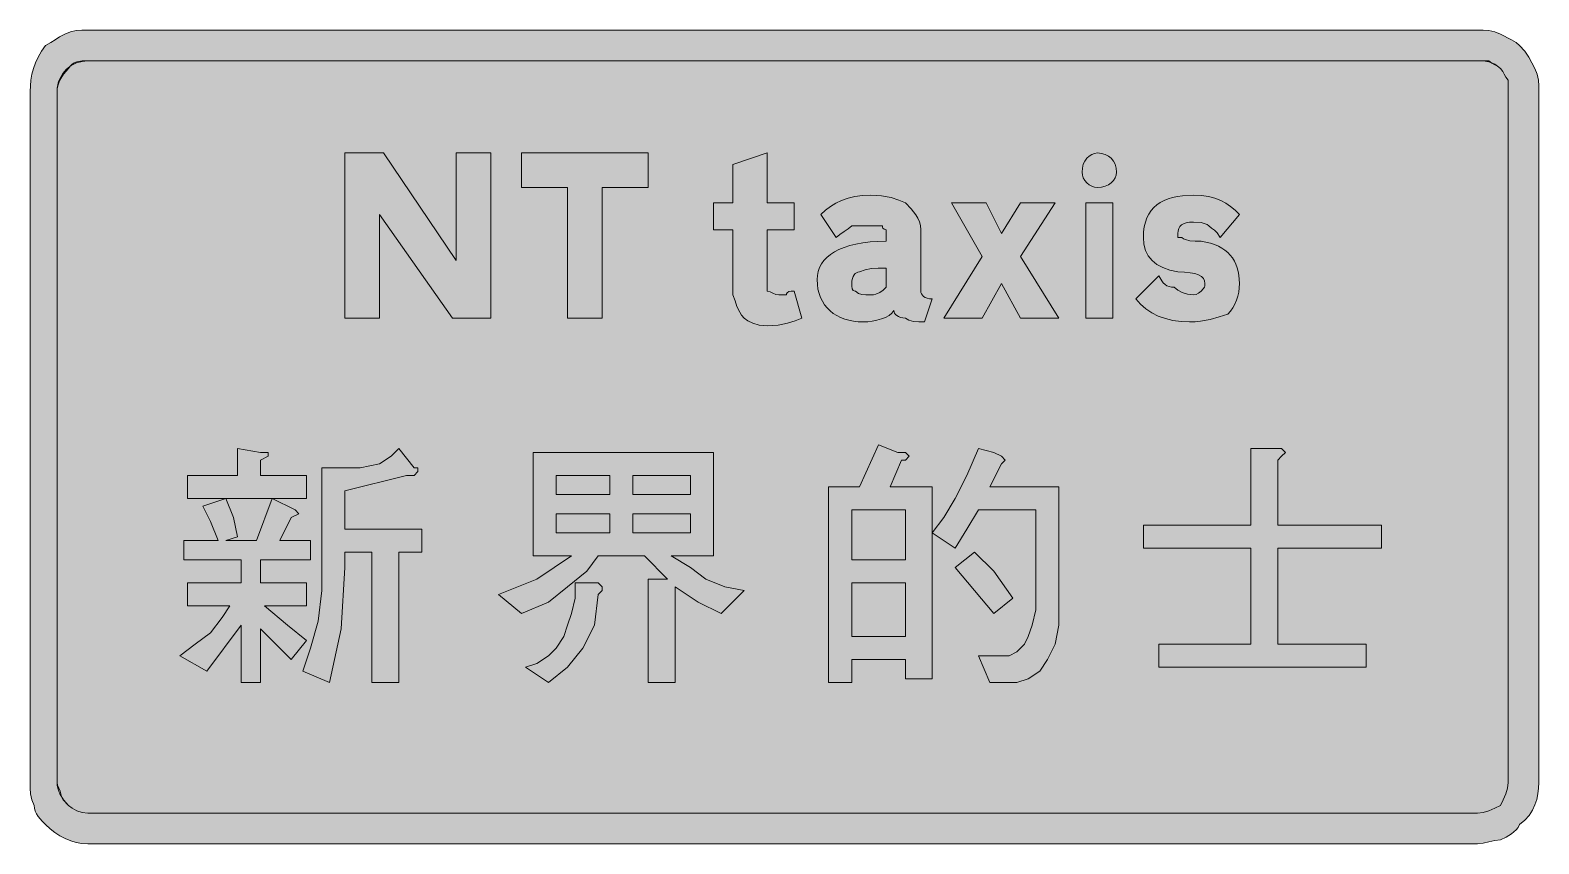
# Model space of a CAD drawing. Header units: metres. Extents: x 49 to 520, y 8 to 263.
import ezdxf

# ---------------------------------------------------------------- set-up
doc = ezdxf.new("R2010")
doc.units = ezdxf.units.M
doc.layers.add('FILL_BLACK_000000', color=7, linetype='Continuous', true_color=0x000000)
doc.layers.add('FILL_WHITE_FFFFFF', color=7, linetype='Continuous', true_color=0xffffff)

msp = doc.modelspace()

# ---------------------------------------------------------------- hatches: boundary and pattern name
at = {"layer": 'FILL_BLACK_000000', "true_color": 0x000000}
h = msp.add_hatch(color=7, dxfattribs=at)
h.dxf.hatch_style = 1
h.paths.add_polyline_path([(502.89, 262.78), (504.69, 262.65), (506.49, 262.29), (508.29, 261.6), (511.74, 259.8), (513.18, 258.9), (514.29, 258), (515.88, 256.2), (517.14, 254.4), (519.09, 250.8), (519.78, 249), (520.14, 247.2), (520.27, 245.4), (520.29, 243.6), (520.29, 27.6), (520.23, 25.8), (520.03, 24.02), (519.66, 22.26), (519.09, 20.55), (518.3, 18.89), (517.25, 17.31), (515.93, 15.8), (514.29, 14.4), (513.79, 13.55), (513.18, 12.81), (511.74, 11.55), (510.07, 10.52), (508.29, 9.6), (506.49, 9.41), (504.69, 9), (502.89, 8.59), (501.09, 8.4), (66.69, 8.4), (64.89, 8.51), (63.11, 8.83), (61.35, 9.35), (59.64, 10.05), (57.98, 10.92), (56.4, 11.94), (54.89, 13.11), (53.49, 14.4), (52.42, 15.51), (51.24, 16.95), (50.71, 17.76), (50.28, 18.62), (50, 19.5), (49.89, 20.4), (49.2, 22.2), (48.84, 24), (48.71, 25.8), (48.69, 27.6), (48.69, 243.6), (48.75, 245.4), (48.93, 247.2), (49.26, 249), (49.74, 250.8), (50.39, 252.6), (51.22, 254.4), (52.25, 256.2), (53.49, 258), (55.1, 258.9), (56.49, 259.8), (57.88, 260.7), (59.49, 261.6), (61.29, 262.29), (63.09, 262.65), (64.89, 262.78), (66.69, 262.8), (501.09, 262.8), (502.89, 262.78)])
h.paths.add_polyline_path([(63.16, 252.54), (61.54, 251.74), (60.09, 250.65), (58.86, 249.27), (57.91, 247.63), (57.56, 246.71), (57.31, 245.74), (57.15, 244.7), (57.09, 243.6), (57.09, 27.6), (57.15, 26.7), (57.31, 25.8), (57.6, 24.9), (57.99, 24), (59.11, 22.2), (60.69, 20.4), (61.8, 19.52), (63.24, 18.75), (64.91, 18.21), (66.69, 18), (501.09, 18), (502.89, 18.21), (504.69, 18.75), (506.49, 19.52), (508.29, 20.4), (509.17, 22.2), (509.94, 24), (510.48, 25.8), (510.69, 27.6), (510.69, 243.6), (510.69, 247.2), (509.98, 248.1), (509.49, 249), (509, 249.9), (508.29, 250.8), (507.39, 251.59), (506.49, 252.19), (505.59, 252.61), (504.69, 252.9), (502.89, 253.16), (501.09, 253.2), (66.69, 253.2), (64.9, 253.03), (63.16, 252.54)], flags=16)
h = msp.add_hatch(color=7, dxfattribs=at)
h.dxf.hatch_style = 1
h.paths.add_polyline_path([(181.89, 224.4), (192.69, 224.4), (192.69, 172.8), (180.69, 172.8), (157.89, 205.2), (157.89, 172.8), (147.09, 172.8), (147.09, 224.4), (159.09, 224.4), (181.89, 190.8), (181.89, 224.4)])
h = msp.add_hatch(color=7, dxfattribs=at)
h.dxf.hatch_style = 1
h.paths.add_polyline_path([(227.49, 172.8), (216.69, 172.8), (216.69, 213.6), (202.29, 213.6), (202.29, 224.4), (241.89, 224.4), (241.89, 213.6), (227.49, 213.6), (227.49, 172.8)])
h = msp.add_hatch(color=7, dxfattribs=at)
h.dxf.hatch_style = 1
h.paths.add_polyline_path([(287.49, 208.8), (287.49, 200.4), (279.09, 200.4), (279.09, 184.8), (279.09, 181.2), (279.99, 181.01), (280.89, 180.6), (281.79, 180.19), (282.69, 180), (285.09, 180), (285.14, 180.4), (285.3, 180.69), (285.84, 181.05), (286.61, 181.18), (287.49, 181.2), (289.89, 172.8), (287.86, 171.92), (285.39, 171.15), (282.46, 170.61), (280.83, 170.45), (279.09, 170.4), (277.8, 170.45), (276.62, 170.61), (274.59, 171.15), (273.02, 171.92), (271.89, 172.8), (271.1, 173.7), (270.48, 174.6), (269.64, 176.4), (269.02, 178.2), (268.29, 180), (268.29, 200.4), (262.29, 200.4), (262.29, 208.8), (268.29, 208.8), (268.29, 220.8), (279.09, 224.4), (279.09, 208.8), (287.49, 208.8)])
h = msp.add_hatch(color=7, dxfattribs=at)
h.dxf.hatch_style = 1
h.paths.add_polyline_path([(388.18, 217.5), (387.86, 216.64), (387.34, 215.83), (386.64, 215.1), (385.77, 214.49), (384.75, 214.01), (383.58, 213.71), (382.29, 213.6), (381.39, 213.71), (380.53, 214.01), (379.72, 214.49), (378.99, 215.1), (378.38, 215.83), (377.9, 216.64), (377.6, 217.5), (377.49, 218.4), (377.6, 219.69), (377.9, 220.86), (378.38, 221.88), (378.99, 222.75), (379.72, 223.45), (380.53, 223.97), (381.39, 224.29), (382.29, 224.4), (383.58, 224.29), (384.75, 223.97), (385.77, 223.45), (386.64, 222.75), (387.34, 221.88), (387.86, 220.86), (388.18, 219.69), (388.29, 218.4), (388.18, 217.5)])
h = msp.add_hatch(color=7, dxfattribs=at)
h.dxf.hatch_style = 1
h.paths.add_polyline_path([(326.51, 171.62), (324.84, 171.75), (323.4, 172.11), (322.79, 172.4), (322.29, 172.8), (321.45, 172.85), (320.71, 173.01), (320.1, 173.24), (319.59, 173.55), (319.2, 173.91), (318.91, 174.32), (318.75, 174.75), (318.69, 175.2), (318.08, 174.36), (317.19, 173.62), (316.07, 173.01), (314.79, 172.5), (313.39, 172.11), (311.94, 171.82), (310.49, 171.66), (309.09, 171.6), (307.54, 171.66), (306.06, 171.82), (304.64, 172.1), (303.3, 172.48), (302.03, 172.97), (300.84, 173.56), (299.74, 174.26), (298.74, 175.05), (297.83, 175.94), (297.03, 176.93), (296.34, 178.02), (295.76, 179.19), (295.3, 180.46), (294.96, 181.82), (294.76, 183.27), (294.69, 184.8), (294.77, 186.12), (295.03, 187.38), (295.45, 188.58), (296.04, 189.71), (296.8, 190.77), (297.73, 191.76), (298.82, 192.67), (300.09, 193.5), (301.52, 194.24), (303.13, 194.9), (304.9, 195.47), (306.84, 195.94), (308.95, 196.31), (311.23, 196.58), (313.67, 196.74), (316.29, 196.8), (316.29, 198), (316.29, 200.4), (315.69, 200.55), (315.28, 200.91), (315.14, 201.2), (315.09, 201.6), (311.49, 201.6), (305.49, 201.6), (304.4, 200.7), (303.09, 199.8), (301.78, 198.9), (300.69, 198), (295.89, 205.2), (297.3, 206.49), (298.83, 207.66), (300.51, 208.68), (302.34, 209.55), (304.34, 210.25), (306.52, 210.77), (308.9, 211.09), (311.49, 211.2), (313.23, 211.15), (314.86, 210.99), (317.79, 210.45), (320.26, 209.68), (322.29, 208.8), (324.05, 206.98), (325.59, 205.05), (326.2, 204.01), (326.68, 202.89), (326.98, 201.7), (327.09, 200.4), (327.09, 181.2), (327.15, 180.75), (327.31, 180.32), (327.6, 179.91), (327.99, 179.55), (328.5, 179.24), (329.12, 179.01), (329.85, 178.85), (330.69, 178.8), (328.29, 171.6), (326.51, 171.62)])
h.paths.add_polyline_path([(305.64, 181.95), (306, 181.41), (306.29, 181.25), (306.69, 181.2), (307.61, 180.51), (308.64, 180.15), (309.9, 180.02), (311.49, 180), (312.34, 180.05), (313.08, 180.21), (314.34, 180.75), (315.37, 181.52), (316.29, 182.4), (316.29, 188.4), (313.8, 188.38), (311.64, 188.25), (309.71, 187.89), (307.89, 187.2), (307.44, 187.14), (307.01, 186.97), (306.6, 186.69), (306.24, 186.3), (305.93, 185.79), (305.7, 185.17), (305.54, 184.44), (305.49, 183.6), (305.51, 182.72), (305.64, 181.95)], flags=16)
h = msp.add_hatch(color=7, dxfattribs=at)
h.dxf.hatch_style = 1
h.paths.add_polyline_path([(369.09, 208.8), (358.29, 192), (370.29, 172.8), (358.29, 172.8), (352.29, 183.6), (346.29, 172.8), (334.29, 172.8), (346.29, 192), (336.69, 208.8), (347.49, 208.8), (352.29, 199.2), (358.29, 208.8), (369.09, 208.8)])
h = msp.add_hatch(color=7, dxfattribs=at)
h.dxf.hatch_style = 1
h.paths.add_polyline_path([(378.69, 172.8), (378.69, 208.8), (387.09, 208.8), (387.09, 172.8), (378.69, 172.8)])
h = msp.add_hatch(color=7, dxfattribs=at)
h.dxf.hatch_style = 1
h.paths.add_polyline_path([(426.63, 182.25), (426.47, 180.92), (426.18, 179.61), (425.79, 178.35), (425.28, 177.14), (424.66, 176.01), (423.93, 174.95), (423.09, 174), (420.37, 173.12), (417.54, 172.35), (414.48, 171.81), (412.84, 171.65), (411.09, 171.6), (408.45, 171.71), (405.93, 172.05), (403.56, 172.61), (401.34, 173.4), (399.29, 174.41), (397.42, 175.65), (395.75, 177.11), (394.29, 178.8), (401.49, 186), (402.41, 184.42), (402.9, 183.81), (403.44, 183.3), (404.03, 182.91), (404.7, 182.62), (405.44, 182.46), (406.29, 182.4), (407.4, 181.52), (408.84, 180.75), (410.51, 180.21), (412.29, 180), (413.17, 180.19), (413.94, 180.6), (414.69, 181.2), (415.38, 181.91), (415.74, 182.4), (415.87, 182.89), (415.89, 183.6), (415.78, 184.44), (415.42, 185.17), (414.81, 185.79), (413.94, 186.3), (412.78, 186.69), (411.33, 186.97), (409.57, 187.14), (407.49, 187.2), (404.96, 187.76), (402.76, 188.55), (400.91, 189.56), (399.39, 190.8), (398.76, 191.5), (398.21, 192.26), (397.74, 193.08), (397.37, 193.95), (396.86, 195.86), (396.69, 198), (396.76, 199.73), (396.97, 201.32), (397.31, 202.78), (397.78, 204.11), (398.37, 205.32), (399.09, 206.4), (399.93, 207.36), (400.89, 208.2), (401.96, 208.93), (403.14, 209.55), (404.42, 210.07), (405.8, 210.49), (407.29, 210.8), (408.86, 211.03), (412.29, 211.2), (414.83, 211.09), (417.07, 210.77), (419.06, 210.25), (420.84, 209.55), (422.45, 208.68), (423.93, 207.66), (425.33, 206.49), (426.69, 205.2), (420.69, 198), (419.79, 199.41), (418.89, 200.25), (417.99, 200.87), (417.09, 201.6), (416.59, 202), (416, 202.29), (414.69, 202.65), (412.29, 202.8), (411.05, 202.74), (410.02, 202.57), (409.19, 202.29), (408.54, 201.9), (408.06, 201.39), (407.73, 200.77), (407.55, 200.04), (407.49, 199.2), (407.49, 198), (408.69, 198), (409.19, 197.6), (409.8, 197.31), (411.24, 196.95), (412.91, 196.82), (414.69, 196.8), (416.21, 196.53), (417.62, 196.18), (418.92, 195.75), (420.11, 195.24), (421.2, 194.66), (422.18, 193.99), (423.06, 193.26), (423.84, 192.45), (424.52, 191.57), (425.11, 190.62), (425.6, 189.61), (426, 188.53), (426.3, 187.39), (426.52, 186.19), (426.69, 183.6), (426.63, 182.25)])
h = msp.add_hatch(color=7, dxfattribs=at)
h.dxf.hatch_style = 1
h.paths.add_polyline_path([(323.49, 129.6), (322.29, 128.4), (321.09, 128.4), (317.49, 120), (330.69, 120), (330.69, 60), (322.29, 60), (322.29, 66), (305.49, 66), (305.49, 58.8), (298.29, 58.8), (298.29, 120), (307.89, 120), (313.89, 133.2), (319.89, 130.8), (322.29, 130.8), (323.49, 129.6)])
h.paths.add_polyline_path([(305.49, 112.8), (305.49, 97.2), (322.29, 97.2), (322.29, 112.8), (305.49, 112.8)], flags=16)
h.paths.add_polyline_path([(322.29, 90), (305.49, 90), (305.49, 73.2), (322.29, 73.2), (322.29, 90)], flags=16)
h = msp.add_hatch(color=7, dxfattribs=at)
h.dxf.hatch_style = 1
h.paths.add_polyline_path([(120.69, 130.8), (121.89, 130.8), (123.09, 130.8), (123.09, 129.6), (120.69, 128.4), (120.69, 123.6), (135.09, 123.6), (135.09, 116.4), (97.89, 116.4), (97.89, 123.6), (113.49, 123.6), (113.49, 132), (120.69, 130.8)])
h = msp.add_hatch(color=7, dxfattribs=at)
h.dxf.hatch_style = 1
h.paths.add_polyline_path([(145.89, 126), (151.89, 126), (157.89, 127.2), (161.49, 129.6), (163.89, 132), (168.69, 126), (169.89, 126), (169.89, 124.8), (168.69, 123.6), (166.29, 123.6), (147.09, 118.8), (147.09, 106.8), (171.09, 106.8), (171.09, 99.6), (163.89, 99.6), (163.89, 58.8), (155.49, 58.8), (155.49, 99.6), (147.09, 99.6), (147.09, 94.8), (145.89, 75.6), (142.29, 58.8), (133.89, 62.4), (136.29, 69.6), (138.69, 78), (139.89, 87.6), (139.89, 97.2), (139.89, 126), (145.89, 126)])
h = msp.add_hatch(color=7, dxfattribs=at)
h.dxf.hatch_style = 1
h.paths.add_polyline_path([(259.89, 91.2), (265.89, 88.8), (271.89, 87.6), (264.69, 80.4), (257.49, 84), (250.29, 88.8), (250.29, 58.8), (241.89, 58.8), (241.89, 91.2), (247.89, 91.2), (240.69, 98.4), (226.29, 98.4), (222.69, 93.6), (216.69, 88.8), (210.69, 84), (202.29, 80.4), (195.09, 86.4), (207.09, 91.2), (217.89, 98.4), (205.89, 98.4), (205.89, 130.8), (262.29, 130.8), (262.29, 98.4), (249.09, 98.4), (255.09, 94.8), (259.89, 91.2)])
h.paths.add_polyline_path([(229.89, 117.6), (229.89, 123.6), (213.09, 123.6), (213.09, 117.6), (229.89, 117.6)], flags=16)
h.paths.add_polyline_path([(213.09, 105.6), (229.89, 105.6), (229.89, 111.6), (213.09, 111.6), (213.09, 105.6)], flags=16)
h.paths.add_polyline_path([(237.09, 123.6), (237.09, 117.6), (255.09, 117.6), (255.09, 123.6), (237.09, 123.6)], flags=16)
h.paths.add_polyline_path([(255.09, 111.6), (237.09, 111.6), (237.09, 105.6), (255.09, 105.6), (255.09, 111.6)], flags=16)
h = msp.add_hatch(color=7, dxfattribs=at)
h.dxf.hatch_style = 1
h.paths.add_polyline_path([(352.29, 129.6), (353.49, 128.4), (352.29, 127.2), (348.69, 120), (370.29, 120), (370.29, 92.4), (370.29, 84), (370.29, 76.8), (369.09, 70.8), (366.69, 66), (364.29, 62.4), (360.69, 60), (357.09, 58.8), (353.49, 58.8), (348.69, 58.8), (345.09, 67.2), (351.09, 67.2), (354.69, 67.2), (357.09, 68.4), (359.49, 70.8), (360.69, 73.2), (361.89, 76.8), (363.09, 81.6), (363.09, 86.4), (363.09, 92.4), (363.09, 112.8), (345.09, 112.8), (341.49, 106.8), (337.89, 100.8), (330.69, 105.6), (334.29, 110.4), (337.89, 116.4), (341.49, 123.6), (345.09, 132), (349.89, 130.8), (352.29, 129.6)])
h = msp.add_hatch(color=7, dxfattribs=at)
h.dxf.hatch_style = 1
h.paths.add_polyline_path([(439.89, 132), (441.09, 130.8), (439.89, 129.6), (438.69, 128.4), (438.69, 108), (471.09, 108), (471.09, 100.8), (438.69, 100.8), (438.69, 70.8), (466.29, 70.8), (466.29, 63.6), (401.49, 63.6), (401.49, 70.8), (430.29, 70.8), (430.29, 100.8), (396.69, 100.8), (396.69, 108), (430.29, 108), (430.29, 132), (436.29, 132), (439.89, 132)])
h = msp.add_hatch(color=7, dxfattribs=at)
h.dxf.hatch_style = 1
h.paths.add_polyline_path([(112.29, 110.4), (113.49, 104.4), (109.89, 103.2), (119.49, 103.2), (124.29, 116.4), (131.49, 112.8), (132.69, 111.6), (130.29, 110.4), (126.69, 103.2), (136.29, 103.2), (136.29, 97.2), (120.69, 97.2), (120.69, 90), (135.09, 90), (135.09, 82.8), (121.89, 82.8), (129.09, 76.8), (135.09, 72), (130.29, 66), (120.69, 75.6), (120.69, 58.8), (114.69, 58.8), (114.69, 76.8), (103.89, 62.4), (95.49, 67.2), (100.29, 70.8), (105.09, 74.4), (108.69, 79.2), (111.09, 82.8), (97.89, 82.8), (97.89, 90), (114.69, 90), (114.69, 97.2), (96.69, 97.2), (96.69, 103.2), (107.49, 103.2), (105.09, 109.2), (102.69, 114), (109.89, 116.4), (112.29, 110.4)])
h = msp.add_hatch(color=7, dxfattribs=at)
h.dxf.hatch_style = 1
h.paths.add_polyline_path([(349.89, 93.6), (355.89, 85.2), (349.89, 80.4), (343.89, 87.6), (337.89, 94.8), (343.89, 99.6), (349.89, 93.6)])
h = msp.add_hatch(color=7, dxfattribs=at)
h.dxf.hatch_style = 1
h.paths.add_polyline_path([(226.29, 90), (227.49, 88.8), (227.49, 87.6), (226.29, 86.4), (225.09, 76.8), (221.49, 69.6), (216.69, 63.6), (210.69, 58.8), (203.49, 63.6), (207.09, 64.8), (210.69, 67.2), (213.09, 69.6), (215.49, 73.2), (216.69, 76.8), (217.89, 80.4), (219.09, 85.2), (219.09, 90), (223.89, 90), (226.29, 90)])
at = {"layer": 'FILL_WHITE_FFFFFF', "true_color": 0xffffff}
h = msp.add_hatch(color=7, dxfattribs=at)
h.dxf.hatch_style = 1
h.paths.add_polyline_path([(501.09, 253.2), (504.69, 253.2), (505.59, 252.49), (506.49, 252), (507.39, 251.51), (508.29, 250.8), (509, 249.9), (509.49, 249), (509.98, 248.1), (510.69, 247.2), (510.69, 243.6), (510.69, 27.6), (510.48, 25.8), (509.94, 24), (509.17, 22.2), (508.29, 20.4), (506.49, 19.52), (504.69, 18.75), (502.89, 18.21), (501.09, 18), (66.69, 18), (64.91, 18.21), (63.24, 18.75), (61.8, 19.52), (60.69, 20.4), (59.04, 22.2), (58.5, 23.1), (58.29, 24), (58.1, 24.9), (57.69, 25.8), (57.28, 26.7), (57.09, 27.6), (57.09, 243.6), (57.15, 244.5), (57.31, 245.4), (57.6, 246.3), (57.99, 247.2), (59.11, 249), (60.69, 250.8), (61.19, 251.59), (61.8, 252.19), (62.48, 252.61), (63.24, 252.9), (64.91, 253.16), (66.69, 253.2), (501.09, 253.2)])

# ---------------------------------------------------------------- linework, layer by layer
at = {"layer": 'FILL_BLACK_000000', "lineweight": 0, "true_color": 0x000000}
for points in [[(502.89, 262.78), (504.69, 262.65), (506.49, 262.29), (508.29, 261.6), (511.74, 259.8), (513.18, 258.9), (514.29, 258), (515.88, 256.2), (517.14, 254.4), (519.09, 250.8), (519.78, 249), (520.14, 247.2), (520.27, 245.4), (520.29, 243.6), (520.29, 27.6), (520.23, 25.8), (520.03, 24.02), (519.66, 22.26), (519.09, 20.55), (518.3, 18.89), (517.25, 17.31), (515.93, 15.8), (514.29, 14.4), (513.79, 13.55), (513.18, 12.81), (511.74, 11.55), (510.07, 10.52), (508.29, 9.6), (506.49, 9.41), (504.69, 9), (502.89, 8.59), (501.09, 8.4), (66.69, 8.4), (64.89, 8.51), (63.11, 8.83), (61.35, 9.35), (59.64, 10.05), (57.98, 10.92), (56.4, 11.94), (54.89, 13.11), (53.49, 14.4), (52.42, 15.51), (51.24, 16.95), (50.71, 17.76), (50.28, 18.62), (50, 19.5), (49.89, 20.4), (49.2, 22.2), (48.84, 24), (48.71, 25.8), (48.69, 27.6), (48.69, 243.6), (48.75, 245.4), (48.93, 247.2), (49.26, 249), (49.74, 250.8), (50.39, 252.6), (51.22, 254.4), (52.25, 256.2), (53.49, 258), (55.1, 258.9), (56.49, 259.8), (57.88, 260.7), (59.49, 261.6), (61.29, 262.29), (63.09, 262.65), (64.89, 262.78), (66.69, 262.8), (501.09, 262.8)], [(63.16, 252.54), (61.54, 251.74), (60.09, 250.65), (58.86, 249.27), (57.91, 247.63), (57.56, 246.71), (57.31, 245.74), (57.15, 244.7), (57.09, 243.6), (57.09, 27.6), (57.15, 26.7), (57.31, 25.8), (57.6, 24.9), (57.99, 24), (59.11, 22.2), (60.69, 20.4), (61.8, 19.52), (63.24, 18.75), (64.91, 18.21), (66.69, 18), (501.09, 18), (502.89, 18.21), (504.69, 18.75), (506.49, 19.52), (508.29, 20.4), (509.17, 22.2), (509.94, 24), (510.48, 25.8), (510.69, 27.6), (510.69, 243.6), (510.69, 247.2), (509.98, 248.1), (509.49, 249), (509, 249.9), (508.29, 250.8), (507.39, 251.59), (506.49, 252.19), (505.59, 252.61), (504.69, 252.9), (502.89, 253.16), (501.09, 253.2), (66.69, 253.2), (64.9, 253.03)], [(181.89, 224.4), (192.69, 224.4), (192.69, 172.8), (180.69, 172.8), (157.89, 205.2), (157.89, 172.8), (147.09, 172.8), (147.09, 224.4), (159.09, 224.4), (181.89, 190.8)], [(227.49, 172.8), (216.69, 172.8), (216.69, 213.6), (202.29, 213.6), (202.29, 224.4), (241.89, 224.4), (241.89, 213.6), (227.49, 213.6)], [(287.49, 208.8), (287.49, 200.4), (279.09, 200.4), (279.09, 184.8), (279.09, 181.2), (279.99, 181.01), (280.89, 180.6), (281.79, 180.19), (282.69, 180), (285.09, 180), (285.14, 180.4), (285.3, 180.69), (285.84, 181.05), (286.61, 181.18), (287.49, 181.2), (289.89, 172.8), (287.86, 171.92), (285.39, 171.15), (282.46, 170.61), (280.83, 170.45), (279.09, 170.4), (277.8, 170.45), (276.62, 170.61), (274.59, 171.15), (273.02, 171.92), (271.89, 172.8), (271.1, 173.7), (270.48, 174.6), (269.64, 176.4), (269.02, 178.2), (268.29, 180), (268.29, 200.4), (262.29, 200.4), (262.29, 208.8), (268.29, 208.8), (268.29, 220.8), (279.09, 224.4), (279.09, 208.8)], [(388.18, 217.5), (387.86, 216.64), (387.34, 215.83), (386.64, 215.1), (385.77, 214.49), (384.75, 214.01), (383.58, 213.71), (382.29, 213.6), (381.39, 213.71), (380.53, 214.01), (379.72, 214.49), (378.99, 215.1), (378.38, 215.83), (377.9, 216.64), (377.6, 217.5), (377.49, 218.4), (377.6, 219.69), (377.9, 220.86), (378.38, 221.88), (378.99, 222.75), (379.72, 223.45), (380.53, 223.97), (381.39, 224.29), (382.29, 224.4), (383.58, 224.29), (384.75, 223.97), (385.77, 223.45), (386.64, 222.75), (387.34, 221.88), (387.86, 220.86), (388.18, 219.69), (388.29, 218.4)], [(326.51, 171.62), (324.84, 171.75), (323.4, 172.11), (322.79, 172.4), (322.29, 172.8), (321.45, 172.85), (320.71, 173.01), (320.1, 173.24), (319.59, 173.55), (319.2, 173.91), (318.91, 174.32), (318.75, 174.75), (318.69, 175.2), (318.08, 174.36), (317.19, 173.62), (316.07, 173.01), (314.79, 172.5), (313.39, 172.11), (311.94, 171.82), (310.49, 171.66), (309.09, 171.6), (307.54, 171.66), (306.06, 171.82), (304.64, 172.1), (303.3, 172.48), (302.03, 172.97), (300.84, 173.56), (299.74, 174.26), (298.74, 175.05), (297.83, 175.94), (297.03, 176.93), (296.34, 178.02), (295.76, 179.19), (295.3, 180.46), (294.96, 181.82), (294.76, 183.27), (294.69, 184.8), (294.77, 186.12), (295.03, 187.38), (295.45, 188.58), (296.04, 189.71), (296.8, 190.77), (297.73, 191.76), (298.82, 192.67), (300.09, 193.5), (301.52, 194.24), (303.13, 194.9), (304.9, 195.47), (306.84, 195.94), (308.95, 196.31), (311.23, 196.58), (313.67, 196.74), (316.29, 196.8), (316.29, 198), (316.29, 200.4), (315.69, 200.55), (315.28, 200.91), (315.14, 201.2), (315.09, 201.6), (311.49, 201.6), (305.49, 201.6), (304.4, 200.7), (303.09, 199.8), (301.78, 198.9), (300.69, 198), (295.89, 205.2), (297.3, 206.49), (298.83, 207.66), (300.51, 208.68), (302.34, 209.55), (304.34, 210.25), (306.52, 210.77), (308.9, 211.09), (311.49, 211.2), (313.23, 211.15), (314.86, 210.99), (317.79, 210.45), (320.26, 209.68), (322.29, 208.8), (324.05, 206.98), (325.59, 205.05), (326.2, 204.01), (326.68, 202.89), (326.98, 201.7), (327.09, 200.4), (327.09, 181.2), (327.15, 180.75), (327.31, 180.32), (327.6, 179.91), (327.99, 179.55), (328.5, 179.24), (329.12, 179.01), (329.85, 178.85), (330.69, 178.8), (328.29, 171.6)], [(369.09, 208.8), (358.29, 192), (370.29, 172.8), (358.29, 172.8), (352.29, 183.6), (346.29, 172.8), (334.29, 172.8), (346.29, 192), (336.69, 208.8), (347.49, 208.8), (352.29, 199.2), (358.29, 208.8)], [(378.69, 172.8), (378.69, 208.8), (387.09, 208.8), (387.09, 172.8)], [(426.63, 182.25), (426.47, 180.92), (426.18, 179.61), (425.79, 178.35), (425.28, 177.14), (424.66, 176.01), (423.93, 174.95), (423.09, 174), (420.37, 173.12), (417.54, 172.35), (414.48, 171.81), (412.84, 171.65), (411.09, 171.6), (408.45, 171.71), (405.93, 172.05), (403.56, 172.61), (401.34, 173.4), (399.29, 174.41), (397.42, 175.65), (395.75, 177.11), (394.29, 178.8), (401.49, 186), (402.41, 184.42), (402.9, 183.81), (403.44, 183.3), (404.03, 182.91), (404.7, 182.62), (405.44, 182.46), (406.29, 182.4), (407.4, 181.52), (408.84, 180.75), (410.51, 180.21), (412.29, 180), (413.17, 180.19), (413.94, 180.6), (414.69, 181.2), (415.38, 181.91), (415.74, 182.4), (415.87, 182.89), (415.89, 183.6), (415.78, 184.44), (415.42, 185.17), (414.81, 185.79), (413.94, 186.3), (412.78, 186.69), (411.33, 186.97), (409.57, 187.14), (407.49, 187.2), (404.96, 187.76), (402.76, 188.55), (400.91, 189.56), (399.39, 190.8), (398.76, 191.5), (398.21, 192.26), (397.74, 193.08), (397.37, 193.95), (396.86, 195.86), (396.69, 198), (396.76, 199.73), (396.97, 201.32), (397.31, 202.78), (397.78, 204.11), (398.37, 205.32), (399.09, 206.4), (399.93, 207.36), (400.89, 208.2), (401.96, 208.93), (403.14, 209.55), (404.42, 210.07), (405.8, 210.49), (407.29, 210.8), (408.86, 211.03), (412.29, 211.2), (414.83, 211.09), (417.07, 210.77), (419.06, 210.25), (420.84, 209.55), (422.45, 208.68), (423.93, 207.66), (425.33, 206.49), (426.69, 205.2), (420.69, 198), (419.79, 199.41), (418.89, 200.25), (417.99, 200.87), (417.09, 201.6), (416.59, 202), (416, 202.29), (414.69, 202.65), (412.29, 202.8), (411.05, 202.74), (410.02, 202.57), (409.19, 202.29), (408.54, 201.9), (408.06, 201.39), (407.73, 200.77), (407.55, 200.04), (407.49, 199.2), (407.49, 198), (408.69, 198), (409.19, 197.6), (409.8, 197.31), (411.24, 196.95), (412.91, 196.82), (414.69, 196.8), (416.21, 196.53), (417.62, 196.18), (418.92, 195.75), (420.11, 195.24), (421.2, 194.66), (422.18, 193.99), (423.06, 193.26), (423.84, 192.45), (424.52, 191.57), (425.11, 190.62), (425.6, 189.61), (426, 188.53), (426.3, 187.39), (426.52, 186.19), (426.69, 183.6)], [(305.64, 181.95), (306, 181.41), (306.29, 181.25), (306.69, 181.2), (307.61, 180.51), (308.64, 180.15), (309.9, 180.02), (311.49, 180), (312.34, 180.05), (313.08, 180.21), (314.34, 180.75), (315.37, 181.52), (316.29, 182.4), (316.29, 188.4), (313.8, 188.38), (311.64, 188.25), (309.71, 187.89), (307.89, 187.2), (307.44, 187.14), (307.01, 186.97), (306.6, 186.69), (306.24, 186.3), (305.93, 185.79), (305.7, 185.17), (305.54, 184.44), (305.49, 183.6), (305.51, 182.72)], [(323.49, 129.6), (322.29, 128.4), (321.09, 128.4), (317.49, 120), (330.69, 120), (330.69, 60), (322.29, 60), (322.29, 66), (305.49, 66), (305.49, 58.8), (298.29, 58.8), (298.29, 120), (307.89, 120), (313.89, 133.2), (319.89, 130.8), (322.29, 130.8)], [(120.69, 130.8), (121.89, 130.8), (123.09, 130.8), (123.09, 129.6), (120.69, 128.4), (120.69, 123.6), (135.09, 123.6), (135.09, 116.4), (97.89, 116.4), (97.89, 123.6), (113.49, 123.6), (113.49, 132)], [(145.89, 126), (151.89, 126), (157.89, 127.2), (161.49, 129.6), (163.89, 132), (168.69, 126), (169.89, 126), (169.89, 124.8), (168.69, 123.6), (166.29, 123.6), (147.09, 118.8), (147.09, 106.8), (171.09, 106.8), (171.09, 99.6), (163.89, 99.6), (163.89, 58.8), (155.49, 58.8), (155.49, 99.6), (147.09, 99.6), (147.09, 94.8), (145.89, 75.6), (142.29, 58.8), (133.89, 62.4), (136.29, 69.6), (138.69, 78), (139.89, 87.6), (139.89, 97.2), (139.89, 126)], [(259.89, 91.2), (265.89, 88.8), (271.89, 87.6), (264.69, 80.4), (257.49, 84), (250.29, 88.8), (250.29, 58.8), (241.89, 58.8), (241.89, 91.2), (247.89, 91.2), (240.69, 98.4), (226.29, 98.4), (222.69, 93.6), (216.69, 88.8), (210.69, 84), (202.29, 80.4), (195.09, 86.4), (207.09, 91.2), (217.89, 98.4), (205.89, 98.4), (205.89, 130.8), (262.29, 130.8), (262.29, 98.4), (249.09, 98.4), (255.09, 94.8)], [(352.29, 129.6), (353.49, 128.4), (352.29, 127.2), (348.69, 120), (370.29, 120), (370.29, 92.4), (370.29, 84), (370.29, 76.8), (369.09, 70.8), (366.69, 66), (364.29, 62.4), (360.69, 60), (357.09, 58.8), (353.49, 58.8), (348.69, 58.8), (345.09, 67.2), (351.09, 67.2), (354.69, 67.2), (357.09, 68.4), (359.49, 70.8), (360.69, 73.2), (361.89, 76.8), (363.09, 81.6), (363.09, 86.4), (363.09, 92.4), (363.09, 112.8), (345.09, 112.8), (341.49, 106.8), (337.89, 100.8), (330.69, 105.6), (334.29, 110.4), (337.89, 116.4), (341.49, 123.6), (345.09, 132), (349.89, 130.8)], [(439.89, 132), (441.09, 130.8), (439.89, 129.6), (438.69, 128.4), (438.69, 108), (471.09, 108), (471.09, 100.8), (438.69, 100.8), (438.69, 70.8), (466.29, 70.8), (466.29, 63.6), (401.49, 63.6), (401.49, 70.8), (430.29, 70.8), (430.29, 100.8), (396.69, 100.8), (396.69, 108), (430.29, 108), (430.29, 132), (436.29, 132)], [(229.89, 117.6), (229.89, 123.6), (213.09, 123.6), (213.09, 117.6)], [(237.09, 123.6), (237.09, 117.6), (255.09, 117.6), (255.09, 123.6)], [(112.29, 110.4), (113.49, 104.4), (109.89, 103.2), (119.49, 103.2), (124.29, 116.4), (131.49, 112.8), (132.69, 111.6), (130.29, 110.4), (126.69, 103.2), (136.29, 103.2), (136.29, 97.2), (120.69, 97.2), (120.69, 90), (135.09, 90), (135.09, 82.8), (121.89, 82.8), (129.09, 76.8), (135.09, 72), (130.29, 66), (120.69, 75.6), (120.69, 58.8), (114.69, 58.8), (114.69, 76.8), (103.89, 62.4), (95.49, 67.2), (100.29, 70.8), (105.09, 74.4), (108.69, 79.2), (111.09, 82.8), (97.89, 82.8), (97.89, 90), (114.69, 90), (114.69, 97.2), (96.69, 97.2), (96.69, 103.2), (107.49, 103.2), (105.09, 109.2), (102.69, 114), (109.89, 116.4)], [(213.09, 105.6), (229.89, 105.6), (229.89, 111.6), (213.09, 111.6)], [(255.09, 111.6), (237.09, 111.6), (237.09, 105.6), (255.09, 105.6)], [(305.49, 112.8), (305.49, 97.2), (322.29, 97.2), (322.29, 112.8)], [(349.89, 93.6), (355.89, 85.2), (349.89, 80.4), (343.89, 87.6), (337.89, 94.8), (343.89, 99.6)], [(226.29, 90), (227.49, 88.8), (227.49, 87.6), (226.29, 86.4), (225.09, 76.8), (221.49, 69.6), (216.69, 63.6), (210.69, 58.8), (203.49, 63.6), (207.09, 64.8), (210.69, 67.2), (213.09, 69.6), (215.49, 73.2), (216.69, 76.8), (217.89, 80.4), (219.09, 85.2), (219.09, 90), (223.89, 90)], [(322.29, 90), (305.49, 90), (305.49, 73.2), (322.29, 73.2)]]:
    msp.add_lwpolyline(points, close=True, dxfattribs=at)
at = {"layer": 'FILL_WHITE_FFFFFF', "lineweight": 0, "true_color": 0xffffff}
msp.add_lwpolyline([(501.09, 253.2), (504.69, 253.2), (505.59, 252.49), (506.49, 252), (507.39, 251.51), (508.29, 250.8), (509, 249.9), (509.49, 249), (509.98, 248.1), (510.69, 247.2), (510.69, 243.6), (510.69, 27.6), (510.48, 25.8), (509.94, 24), (509.17, 22.2), (508.29, 20.4), (506.49, 19.52), (504.69, 18.75), (502.89, 18.21), (501.09, 18), (66.69, 18), (64.91, 18.21), (63.24, 18.75), (61.8, 19.52), (60.69, 20.4), (59.04, 22.2), (58.5, 23.1), (58.29, 24), (58.1, 24.9), (57.69, 25.8), (57.28, 26.7), (57.09, 27.6), (57.09, 243.6), (57.15, 244.5), (57.31, 245.4), (57.6, 246.3), (57.99, 247.2), (59.11, 249), (60.69, 250.8), (61.19, 251.59), (61.8, 252.19), (62.48, 252.61), (63.24, 252.9), (64.91, 253.16), (66.69, 253.2)], close=True, dxfattribs=at)

doc.saveas('drawing.dxf')
